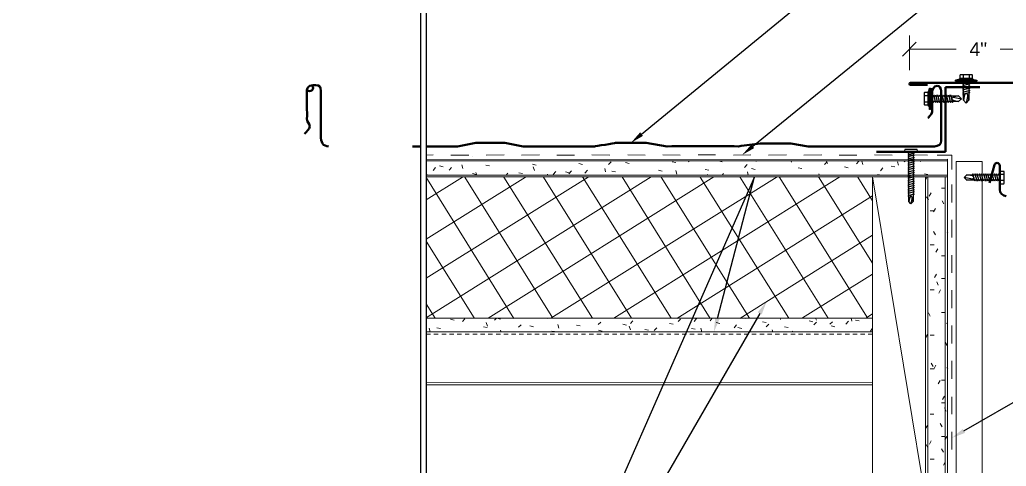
# Model space of a CAD drawing. Header units: inches. Extents: x -293 to 39679, y -468 to 488.
# Drawn here: x -31.67 to -3.06, y 16.77 to 29.71 of the extents above; entities that cross this region are included whole.
import ezdxf
from ezdxf import colors
from ezdxf.entities.mleader import LeaderData, LeaderLine
from ezdxf.enums import TextEntityAlignment as Align
from ezdxf.math import Vec2, Vec3

# ---------------------------------------------------------------- set-up
doc = ezdxf.new("R2010")
doc.units = ezdxf.units.IN
doc.header["$MEASUREMENT"] = 0
doc.linetypes.add('HIDDEN2', pattern=[0.1875, 0.125, -0.0625])
doc.linetypes.add('PHANTOM2', pattern=[1.25, 0.625, -0.125, 0.125, -0.125, 0.125, -0.125])
doc.layers.get('Defpoints').update_dxf_attribs({"color": 3})
doc.layers.add('NSE-Border', color=156, linetype='Continuous', plot=False)
for name, color, linetype, lineweight in [('NSE-By_Others', 252, 'Continuous', 0), ('NSE-Call-Outs', 51, 'Continuous', 13), ('NSE-Flashing 01', 2, 'Continuous', 40), ('NSE-Furring 01', 30, 'Continuous', 18), ('NSE-Hardware', 111, 'Continuous', 25), ('NSE-Panels 01', 1, 'Continuous', 40), ('NSE-Panels 03', 3, 'Continuous', 40), ('NSE-Title', 51, 'Continuous', 9), ('NSE-Underlayment', 6, 'PHANTOM2', 13)]:
    doc.layers.add(name, color=color, linetype=linetype, lineweight=lineweight)
doc.layers.add('NSE-Detail Border', color=7, linetype='Continuous')
doc.styles.add('004 - NSSM - Standard', font='arial.ttf', dxfattribs={"height": 0.4})
doc.styles.add('008 - NSSM - Standard', font='arial.ttf', dxfattribs={"height": 0.8})
doc.styles.add('Anno - NSSM - Standard', font='arial.ttf', dxfattribs={"height": 0.1})
doc.dimstyles.new('004 - NSSM - Standard', dxfattribs={"dimtxt": 0.4, "dimasz": 0.4, "dimexe": 0.4, "dimexo": 0.4, "dimgap": 0.4, "dimtad": 0, "dimtih": 1, "dimtoh": 1, "dimdec": 4, "dimzin": 3, "dimdsep": 46, "dimlunit": 4, "dimtxsty": '004 - NSSM - Standard', "dimblk": 'OBLIQUE', "dimcen": 0.4, "dimclrd": 51, "dimclre": 51, "dimclrt": 256, "dimadec": 0, "dimazin": 0, "dimtfac": 0.7, "dimtdec": 4, "dimtmove": 1, "dimatfit": 2, "dimfxl": 1, "dimtfill": 1, "dimtfillclr": 11, "dimfrac": 1, "dimtolj": 1, "dimtzin": 0, "dimlwd": 0, "dimlwe": 0, "dimarcsym": 0})
doc.dimstyles.get("Standard").update_dxf_attribs({"dimtxt": 0.18, "dimasz": 0.18, "dimexe": 0.18, "dimexo": 0.0625, "dimgap": 0.09, "dimtad": 0, "dimtih": 1, "dimtoh": 1, "dimdec": 4, "dimzin": 0, "dimdsep": 46, "dimtxsty": 'Standard', "dimcen": 0.09, "dimadec": 0, "dimazin": 0, "dimtfac": 1, "dimtdec": 4, "dimtofl": 0, "dimtmove": 0, "dimatfit": 3, "dimfxl": 1, "dimtolj": 1, "dimtzin": 0, "dimarcsym": 0})

# ---------------------------------------------------------------- blocks, each defined once
blk = doc.blocks.new('*U6')
blk.add_wipeout([(8.13, 1.1293), (8.13, 0), (0, 0), (0, 11.3125), (8.1719, 11.3125), (8.1719, 0), (8.13, 0), (8.13, 11.2706), (0.0419, 11.2706), (0.0419, 1.1293)])
at = {"layer": 'Defpoints', "ltscale": 0.0625}
blk.add_lwpolyline([(0.0419, 1.1293), (8.13, 1.1293), (8.13, 11.2706), (0.0419, 11.2706)], close=True, dxfattribs=at)
at = {"layer": 'NSE-Border', "ltscale": 0.0625}
blk.add_lwpolyline([(0, 0), (8.1719, 0), (8.1719, 11.3125), (0, 11.3125)], close=True, dxfattribs=at)
at = {"layer": 'Defpoints', "style": '008 - NSSM - Standard'}
blk.add_attdef('DETAIL_NUMBER', text='', height=0.2179, dxfattribs=at).set_placement((0.625, 0.5668), align=Align.MIDDLE_CENTER)
at = {"layer": 'NSE-Title', "style": '004 - NSSM - Standard'}
for tag, p in [('DETAIL_DESCRIPTION', (1.1292, 0.6197)), ('ARCH_REF', (2.1968, 0.3884))]:
    blk.add_attdef(tag, p, '', height=0.1341, dxfattribs=at)
blk = doc.blocks.new('*U84')
blk.add_lwpolyline([(0, 0), (3.9687, 0, -1), (3.9687, -0.0625), (3.4687, -0.0625)], format="xyb")
blk = doc.blocks.new('_Oblique')
at = {"color": 0, "linetype": 'ByBlock', "lineweight": -2}
blk.add_line((-0.5, -0.5), (0.5, 0.5), dxfattribs=at)
blk = doc.blocks.new('*D89')
at = {"layer": 'Defpoints', "color": 0, "transparency": 16777216}
for p in [(-5.867, 28.86), (-5.867, 27.852), (-1.867, 27.884)]:
    blk.add_point(p, dxfattribs=at)
at = {"layer": 'NSE-Call-Outs', "color": 51, "lineweight": 0, "transparency": 16777216}
for p, q in [((-5.867, 28.252), (-5.867, 29.26)), ((-1.867, 28.284), (-1.867, 29.26)), ((-5.867, 28.86), (-4.505, 28.86)), ((-1.867, 28.86), (-3.229, 28.86))]:
    blk.add_line(p, q, dxfattribs=at)
at = {"layer": 'NSE-Call-Outs', "color": 51, "lineweight": 0, "transparency": 16777216, "xscale": 0.4, "yscale": 0.4, "zscale": 0.4, "rotation": 180}
blk.add_blockref('_Oblique', (-5.867, 28.86), dxfattribs=at)
at = {"layer": 'NSE-Call-Outs', "color": 51, "lineweight": 0, "transparency": 16777216, "xscale": 0.4, "yscale": 0.4, "zscale": 0.4}
blk.add_blockref('_Oblique', (-1.867, 28.86), dxfattribs=at)
at = {"layer": 'NSE-Call-Outs', "transparency": 16777216, "insert": (-3.867, 28.86), "char_height": 0.4, "attachment_point": 5, "style": '004 - NSSM - Standard', "bg_fill": 3, "box_fill_scale": 1.25, "bg_fill_color": 256, "bg_fill_true_color": 13158600, "bg_fill_transparency": 0}
blk.add_mtext('\\A1;4"', dxfattribs=at)
blk = doc.blocks.new('*U77')
for p, q in [((-0.061, 0.09), (0.028, 0.09)), ((-0.061, -0.09), (0.028, -0.09))]:
    blk.add_line(p, q)
for points in [[(0.028, 0.181), (-0.061, 0.181, 0.414214), (-0.073, 0.168), (-0.073, -0.168, 0.414214), (-0.061, -0.18), (0.028, -0.18)], [(-0.073, 0.103, 0.414214), (-0.061, 0.09, 0.414214), (-0.073, 0.078)], [(-0.073, -0.078, 0.414214), (-0.061, -0.09, 0.414214), (-0.073, -0.103)]]:
    blk.add_lwpolyline(points, format="xyb")
blk.add_lwpolyline([(0.052, 0.196), (0.028, 0.196), (0.028, -0.196), (0.052, -0.196)], close=True)
at = {"has_arrowhead": 0}
for points in [[(0.052, 0.08), (1.003, 0.08), (1.085, 0), (1.003, -0.08), (0.052, -0.08), (0.052, 0.08)], [(0.078, 0.08), (0.085, 0.108), (0.143, -0.108), (0.151, -0.08)], [(0.14, 0.08), (0.148, 0.108), (0.206, -0.108), (0.213, -0.08)], [(0.203, 0.08), (0.21, 0.108), (0.268, -0.108), (0.276, -0.08)], [(0.265, 0.08), (0.273, 0.108), (0.331, -0.108), (0.338, -0.08)], [(0.328, 0.08), (0.335, 0.108), (0.393, -0.108), (0.401, -0.08)], [(0.39, 0.08), (0.398, 0.108), (0.456, -0.108), (0.463, -0.08)], [(0.453, 0.08), (0.46, 0.108), (0.518, -0.108), (0.526, -0.08)], [(0.515, 0.08), (0.523, 0.108), (0.581, -0.108), (0.588, -0.08)], [(0.578, 0.08), (0.585, 0.108), (0.643, -0.108), (0.651, -0.08)], [(0.64, 0.08), (0.648, 0.108), (0.706, -0.108), (0.713, -0.08)], [(0.703, 0.08), (0.71, 0.108), (0.768, -0.108), (0.776, -0.08)], [(0.765, 0.08), (0.773, 0.108), (0.831, -0.108), (0.838, -0.08)], [(1.003, 0.08), (0.845, 0.046), (0.799, 0), (0.845, -0.046), (1.003, -0.08)], [(0.845, 0.046), (1.085, 0)], [(0.052, 0), (0.081, -0.108), (0.088, -0.08)]]:
    blk.add_leader(points, dimstyle='Standard', override={"dimasz": 0, "dimgap": 0, "dimldrblk": 'None'}, dxfattribs=at)
blk = doc.blocks.new('*U87')
for p, q in [((-0.054, 0.185), (-0.028, 0.309)), ((-0.167, 0.09), (-0.077, 0.09)), ((-0.167, -0.09), (-0.077, -0.09)), ((-0.054, -0.175), (-0.028, -0.309))]:
    blk.add_line(p, q)
for points in [[(-0.028, -0.309), (-0.028, 0.309), (0, 0.309), (0, -0.309)], [(-0.054, 0.196), (-0.077, 0.196), (-0.077, -0.196), (-0.054, -0.196)]]:
    blk.add_lwpolyline(points, close=True)
blk.add_lwpolyline([(0, -0.29), (0.052, -0.29), (0.052, 0.29), (0, 0.29)])
for points in [[(-0.077, 0.18), (-0.167, 0.18, 0.414214), (-0.179, 0.168), (-0.179, -0.168, 0.414214), (-0.167, -0.18), (-0.077, -0.18)], [(-0.179, 0.103, 0.414214), (-0.167, 0.09, 0.414214), (-0.179, 0.078)], [(-0.179, -0.078, 0.414214), (-0.167, -0.09, 0.414214), (-0.179, -0.103)]]:
    blk.add_lwpolyline(points, format="xyb")
at = {"has_arrowhead": 0}
for points in [[(0.052, 0.08), (0.558, 0.08), (0.64, 0), (0.558, -0.08), (0.052, -0.08), (0.052, 0.08)], [(0.078, 0.08), (0.085, 0.108), (0.143, -0.108), (0.151, -0.08)], [(0.14, 0.08), (0.148, 0.108), (0.206, -0.108), (0.213, -0.08)], [(0.203, 0.08), (0.21, 0.108), (0.268, -0.108), (0.276, -0.08)], [(0.265, 0.08), (0.273, 0.108), (0.331, -0.108), (0.338, -0.08)], [(0.328, 0.08), (0.335, 0.108), (0.393, -0.108), (0.401, -0.08)], [(0.558, 0.08), (0.4, 0.046), (0.354, 0), (0.4, -0.046), (0.558, -0.08)], [(0.4, 0.046), (0.64, 0)], [(0.052, 0), (0.081, -0.108), (0.088, -0.08)]]:
    blk.add_leader(points, dimstyle='Standard', override={"dimasz": 0, "dimgap": 0, "dimldrblk": 'None'}, dxfattribs=at)
blk = doc.blocks.new('*U88')
for p, q in [((-0.054, 0.185), (-0.028, 0.309)), ((-0.167, 0.09), (-0.077, 0.09)), ((-0.167, -0.09), (-0.077, -0.09)), ((-0.054, -0.175), (-0.028, -0.309))]:
    blk.add_line(p, q)
for points in [[(-0.028, -0.309), (-0.028, 0.309), (0, 0.309), (0, -0.309)], [(-0.054, 0.196), (-0.077, 0.196), (-0.077, -0.196), (-0.054, -0.196)]]:
    blk.add_lwpolyline(points, close=True)
blk.add_lwpolyline([(0, -0.29), (0.052, -0.29), (0.052, 0.29), (0, 0.29)])
for points in [[(-0.077, 0.18), (-0.167, 0.18, 0.414214), (-0.179, 0.168), (-0.179, -0.168, 0.414214), (-0.167, -0.18), (-0.077, -0.18)], [(-0.179, 0.103, 0.414214), (-0.167, 0.09, 0.414214), (-0.179, 0.078)], [(-0.179, -0.078, 0.414214), (-0.167, -0.09, 0.414214), (-0.179, -0.103)]]:
    blk.add_lwpolyline(points, format="xyb")
at = {"has_arrowhead": 0}
for points in [[(0.052, 0.08), (0.816, 0.08), (0.899, 0), (0.816, -0.08), (0.052, -0.08), (0.052, 0.08)], [(0.078, 0.08), (0.085, 0.108), (0.143, -0.108), (0.151, -0.08)], [(0.14, 0.08), (0.148, 0.108), (0.206, -0.108), (0.213, -0.08)], [(0.203, 0.08), (0.21, 0.108), (0.268, -0.108), (0.276, -0.08)], [(0.265, 0.08), (0.273, 0.108), (0.331, -0.108), (0.338, -0.08)], [(0.328, 0.08), (0.335, 0.108), (0.393, -0.108), (0.401, -0.08)], [(0.39, 0.08), (0.398, 0.108), (0.456, -0.108), (0.463, -0.08)], [(0.453, 0.08), (0.46, 0.108), (0.518, -0.108), (0.526, -0.08)], [(0.515, 0.08), (0.523, 0.108), (0.581, -0.108), (0.588, -0.08)], [(0.578, 0.08), (0.585, 0.108), (0.643, -0.108), (0.651, -0.08)], [(0.816, 0.08), (0.659, 0.046), (0.613, 0), (0.659, -0.046), (0.816, -0.08)], [(0.659, 0.046), (0.899, 0)], [(0.052, 0), (0.081, -0.108), (0.088, -0.08)]]:
    blk.add_leader(points, dimstyle='Standard', override={"dimasz": 0, "dimgap": 0, "dimldrblk": 'None'}, dxfattribs=at)
blk = doc.blocks.new('*U92')
for points in [[(-0.011, 0.18), (-0.011, -0.18)], [(0.052, -0.18), (0.052, 0.18)]]:
    blk.add_lwpolyline(points)
for centre, start, end in [((0.02, 0.117), 63.732, 116.268), ((0.02, -0.117), 243.732, 296.268)]:
    blk.add_arc(centre, 0.0706, start, end)
at = {"has_arrowhead": 0}
for points in [[(0.052, 0.065), (1.492, 0.065), (1.558, 0), (1.492, -0.065), (0.052, -0.065), (0.052, 0.065)], [(0.081, 0.065), (0.089, 0.095), (0.14, -0.095), (0.148, -0.065)], [(0.143, 0.065), (0.151, 0.095), (0.202, -0.095), (0.21, -0.065)], [(0.206, 0.065), (0.214, 0.095), (0.265, -0.095), (0.273, -0.065)], [(0.268, 0.065), (0.276, 0.095), (0.327, -0.095), (0.335, -0.065)], [(0.331, 0.065), (0.339, 0.095), (0.39, -0.095), (0.398, -0.065)], [(0.393, 0.065), (0.401, 0.095), (0.452, -0.095), (0.46, -0.065)], [(0.456, 0.065), (0.464, 0.095), (0.515, -0.095), (0.523, -0.065)], [(0.518, 0.065), (0.526, 0.095), (0.577, -0.095), (0.585, -0.065)], [(0.581, 0.065), (0.589, 0.095), (0.64, -0.095), (0.648, -0.065)], [(0.643, 0.065), (0.651, 0.095), (0.702, -0.095), (0.71, -0.065)], [(0.706, 0.065), (0.714, 0.095), (0.765, -0.095), (0.773, -0.065)], [(0.768, 0.065), (0.776, 0.095), (0.827, -0.095), (0.835, -0.065)], [(0.831, 0.065), (0.839, 0.095), (0.89, -0.095), (0.898, -0.065)], [(0.893, 0.065), (0.901, 0.095), (0.952, -0.095), (0.96, -0.065)], [(0.956, 0.065), (0.964, 0.095), (1.015, -0.095), (1.023, -0.065)], [(1.018, 0.065), (1.026, 0.095), (1.077, -0.095), (1.085, -0.065)], [(1.081, 0.065), (1.089, 0.095), (1.14, -0.095), (1.148, -0.065)], [(1.143, 0.065), (1.151, 0.095), (1.202, -0.095), (1.21, -0.065)], [(1.206, 0.065), (1.214, 0.095), (1.265, -0.095), (1.273, -0.065)], [(1.268, 0.065), (1.276, 0.095), (1.327, -0.095), (1.335, -0.065)], [(1.492, 0.065), (1.364, 0.037), (1.326, 0), (1.364, -0.037), (1.492, -0.065)], [(1.364, 0.037), (1.558, 0)], [(0.052, 0), (0.077, -0.095), (0.085, -0.065)]]:
    blk.add_leader(points, dimstyle='Standard', override={"dimasz": 0, "dimgap": 0, "dimldrblk": 'None'}, dxfattribs=at)

msp = doc.modelspace()

# ---------------------------------------------------------------- linework, layer by layer
at = {"layer": 'NSE-By_Others'}
msp.add_line((-4.75721, 25.15402), (-4.75735, 25.66717), dxfattribs=at)
for points in [[(-19.88242, 25.66296), (-4.75735, 25.66717)], [(-4.75734, 25.61989), (-19.88242, 25.61949)], [(-19.50027, 25.47259), (-19.39388, 25.44803)], [(-18.81863, 25.39729), (-18.85024, 25.50285)], [(-18.15093, 25.49664), (-18.04458, 25.47209)], [(-16.80171, 25.52071), (-16.6954, 25.49617)], [(-15.45245, 25.54477), (-15.34602, 25.52021)], [(-14.51599, 25.59565), (-14.59079, 25.51427)], [(-14.10136, 25.5707), (-13.99497, 25.54614)], [(-12.75203, 25.59475), (-12.64568, 25.5702)], [(-12.2568, 25.61966), (-12.27622, 25.5959)], [(-11.40269, 25.61879), (-11.29639, 25.59426)], [(-10.5732, 25.51179), (-10.64766, 25.43181)], [(-10.31276, 25.60641), (-10.32292, 25.6229)], [(-9.28392, 25.57844), (-9.29115, 25.60842)], [(-8.2602, 25.58043), (-8.33221, 25.51385)], [(-8.24043, 25.5466), (-8.26836, 25.6097)], [(-7.3293, 25.61661), (-7.4028, 25.53613)], [(-7.21198, 25.51995), (-7.24588, 25.61105)], [(-6.39541, 25.47182), (-6.28941, 25.44735)], [(-6.18214, 25.49166), (-6.21464, 25.59669)], [(-5.9854, 25.61453), (-6.01857, 25.5938)], [(-5.53839, 25.60949), (-5.55498, 25.59912)], [(-19.89423, 25.22576), (-19.84118, 25.21352)], [(-19.88242, 25.20987), (-4.75723, 25.20887)], [(-19.7834, 25.21616), (-19.7834, 25.21616)], [(-19.60919, 25.42698), (-19.68398, 25.34606)], [(-19.14621, 25.43195), (-19.22086, 25.35096)], [(-18.54322, 25.25171), (-18.43683, 25.22715)], [(-18.43683, 25.22715), (-18.45322, 25.2169)], [(-18.41438, 25.20658), (-18.43881, 25.28238)], [(-17.51844, 25.26622), (-17.56032, 25.20568)], [(-17.19393, 25.27576), (-17.08758, 25.25122)], [(-16.74616, 25.33873), (-16.77766, 25.44441)], [(-16.36967, 25.21032), (-16.36351, 25.237)], [(-16.12174, 25.309), (-16.19653, 25.22785)], [(-15.84459, 25.29981), (-15.73828, 25.27527)], [(-15.66914, 25.33006), (-15.74396, 25.24887)], [(-15.20336, 25.34808), (-15.27805, 25.26681)], [(-14.68221, 25.29811), (-14.70055, 25.4009)], [(-14.49538, 25.32388), (-14.38895, 25.29932)], [(-13.14416, 25.34978), (-13.03794, 25.32526)], [(-12.60982, 25.23957), (-12.64124, 25.34553)], [(-12.18358, 25.21024), (-12.18358, 25.21024)], [(-11.79489, 25.37384), (-11.68854, 25.3493)], [(-11.71583, 25.23008), (-11.73524, 25.20635)], [(-11.26331, 25.25115), (-11.28582, 25.21401)], [(-10.5446, 25.2105), (-10.56592, 25.30015)], [(-10.44561, 25.3979), (-10.3393, 25.37336)], [(-9.09598, 25.42188), (-8.99022, 25.39747)], [(-8.48567, 25.21166), (-8.4929, 25.24161)], [(-7.74519, 25.44787), (-7.63931, 25.42344)], [(-6.78889, 25.22716), (-6.73511, 25.21475)], [(-6.63257, 25.41473), (-6.70774, 25.33464)], [(-5.42622, 25.24813), (-5.332, 25.22638)], [(-19.90442, 21.05625), (-13.35719, 25.15932)], [(-17.34208, 21.0536), (-19.89521, 25.15752)], [(-4.75721, 25.15603), (-19.88242, 25.15522)], [(-19.88242, 25.15347), (-4.75721, 25.15404)], [(-19.88242, 24.49414), (-18.83324, 25.14977)], [(-19.88242, 23.34993), (-17, 25.14657)], [(-19.88242, 22.2157), (-15.18003, 25.14643)], [(-16.20779, 21.05728), (-18.76402, 25.14748)], [(-18.0843, 21.05668), (-11.53713, 25.15917)], [(-15.05865, 21.0593), (-17.62819, 25.15234)], [(-13.92473, 21.06259), (-16.48092, 25.15228)], [(-16.26456, 21.05546), (-9.70451, 25.15611)], [(-12.77544, 21.0646), (-15.34513, 25.15715)], [(-14.44443, 21.05594), (-7.88464, 25.156)], [(-11.6449, 21.05285), (-14.19789, 25.15709)], [(-10.50891, 21.05848), (-13.06501, 25.14894)], [(-9.36181, 21.05875), (-11.93091, 25.15192)], [(-8.22622, 21.06394), (-10.7819, 25.15374)], [(-7.07718, 21.06604), (-9.6464, 25.15867)], [(-6.93834, 22.65161), (-8.49896, 25.15857)], [(-6.93834, 24.46644), (-7.36576, 25.15035)], [(-6.93834, 25.15599), (-5.39786, 25.15599)], [(-6.93834, 15.81065), (-6.93834, 25.15599)], [(-6.93834, 25.15599), (-5.39786, 15.82454)], [(-5.35618, 25.14067), (-5.39796, 25.07278)], [(-5.39786, 25.15599), (-5.39786, 15.81065)], [(-5.39786, 25.15402), (-5.39786, 9.10522)], [(-4.75721, 25.15402), (-5.39786, 25.15402)], [(-5.32997, 9.10523), (-5.32997, 25.15402)], [(-4.82511, 9.10531), (-4.82511, 25.15402)], [(-4.75721, 9.10532), (-4.75721, 25.15402)], [(-5.23366, 24.6915), (-5.28754, 24.5959)], [(-4.93356, 24.82714), (-4.82401, 24.82714)], [(-12.60963, 21.05352), (-6.93834, 24.60821)], [(-5.39686, 24.47358), (-5.39686, 15.12823)], [(-5.31439, 24.48698), (-5.36999, 24.58254)], [(-4.86384, 24.37861), (-4.91942, 24.46024)], [(-5.2605, 24.17338), (-5.1512, 24.17338)], [(-5.11046, 24.24009), (-5.16599, 24.14465)], [(-5.10938, 23.47778), (-5.16478, 23.573)], [(-4.75471, 23.55965), (-4.76856, 23.53196)], [(-18.48819, 21.06489), (-19.88242, 23.2963)], [(-10.78938, 21.05402), (-6.93834, 23.46746)], [(-5.25972, 23.19053), (-5.15081, 23.19053)], [(-5.04205, 23.06823), (-5.09735, 22.97318)], [(-4.93303, 22.86365), (-4.82424, 22.86365)], [(-8.9659, 21.068), (-6.93834, 22.33158)], [(-5.08219, 22.3322), (-5.13735, 22.2374)], [(-5.02932, 22.01733), (-5.07065, 22.11205)], [(-4.93443, 22.20767), (-4.82417, 22.20767)], [(-5.26125, 21.88079), (-5.15111, 21.88079)], [(-4.9601, 21.88079), (-5.01517, 21.78615)], [(-19.62184, 21.06331), (-19.88242, 21.48016)], [(-7.13333, 21.06395), (-6.93834, 21.18581)], [(-5.26185, 21.11534), (-5.31507, 21.21147)], [(-4.9321, 21.22704), (-4.82394, 21.22704)], [(-19.88242, 21.06096), (-6.93834, 21.06121)], [(-19.88242, 21.05859), (-6.93834, 21.06021)], [(-19.18116, 21.03098), (-19.07476, 21.00642)], [(-18.75794, 21.04512), (-18.83282, 20.96393)], [(-18.1093, 20.82432), (-18.14087, 20.93009)], [(-17.84519, 21.05811), (-17.90023, 21.00165)], [(-17.83189, 21.05504), (-17.72552, 21.03049)], [(-16.51482, 21.05915), (-16.51785, 21.046)], [(-16.41611, 21.06375), (-16.37617, 21.05453)], [(-14.81973, 20.94634), (-14.89108, 20.87965)], [(-13.88615, 20.98419), (-13.96049, 20.9025)], [(-12.8246, 20.90806), (-12.71917, 20.88373)], [(-12.50489, 21.02825), (-12.5759, 20.9613)], [(-12.03721, 21.04811), (-12.11131, 20.96793)], [(-11.5871, 21.05605), (-11.64497, 20.98599)], [(-11.47526, 20.93211), (-11.3697, 20.90774)], [(-10.63787, 21.04671), (-10.63483, 21.05992)], [(-10.12666, 20.95632), (-10.02097, 20.93193)], [(-9.60826, 21.01855), (-9.61233, 21.06127)], [(-8.77716, 20.98033), (-8.67135, 20.95591)], [(-8.56259, 20.94451), (-8.63687, 20.86413)], [(-8.56262, 21.00059), (-8.5901, 21.06268)], [(-8.09887, 20.9493), (-8.17012, 20.88213)], [(-7.63165, 20.96927), (-7.70599, 20.88882)], [(-7.53164, 20.97432), (-7.55303, 21.06294)], [(-7.42843, 21.00452), (-7.32084, 20.97969)], [(-4.7557, 20.94019), (-4.78314, 20.89903)], [(-19.88242, 20.66321), (-6.93834, 20.66294)], [(-19.77039, 20.66246), (-19.80207, 20.76806)], [(-19.57525, 20.78418), (-19.46881, 20.75961)], [(-18.22415, 20.8101), (-18.11774, 20.78554)], [(-17.71197, 20.66414), (-17.72945, 20.70962)], [(-17.13302, 20.86636), (-17.20477, 20.7982)], [(-16.87489, 20.83417), (-16.76852, 20.80962)], [(-16.23683, 20.6869), (-16.15705, 20.66849)], [(-16.03685, 20.76577), (-16.0683, 20.87165)], [(-15.52551, 20.8582), (-15.41918, 20.83366)], [(-14.88751, 20.71095), (-14.78118, 20.68641)], [(-14.17652, 20.88233), (-14.06957, 20.85765)], [(-13.96071, 20.72005), (-13.99336, 20.82636)], [(-13.53809, 20.73498), (-13.43114, 20.7103)], [(-13.19174, 20.78056), (-13.26607, 20.69889)], [(-12.18706, 20.76092), (-12.07998, 20.73621)], [(-11.88932, 20.66347), (-11.92075, 20.76792)], [(-10.87699, 20.86249), (-10.9511, 20.78229)], [(-10.83861, 20.78517), (-10.7314, 20.76043)], [(-9.94587, 20.88721), (-10.02005, 20.80694)], [(-9.8308, 20.66354), (-9.84502, 20.72245)], [(-9.48925, 20.80921), (-9.38192, 20.78444)], [(-9.25152, 20.6836), (-9.27082, 20.66023)], [(-8.139, 20.83305), (-8.03319, 20.80863)], [(-7.78518, 20.66695), (-7.78518, 20.66695)], [(-6.93599, 20.76535), (-6.99874, 20.68225)], [(-5.34244, 20.5844), (-5.39725, 20.48848)], [(-5.26061, 20.57106), (-5.15099, 20.57106)], [(-4.76973, 20.27064), (-4.8245, 20.36648)], [(-5.17944, 19.65712), (-5.23409, 19.75276)], [(-5.2612, 19.58821), (-5.15197, 19.58821)], [(-5.09585, 19.69939), (-5.15049, 19.60377)], [(-4.75479, 19.58949), (-4.7821, 19.63045)], [(-19.88242, 19.18932), (-6.93834, 19.19257)], [(-4.97374, 19.24799), (-5.02829, 19.15252)], [(-4.93405, 19.26133), (-4.82495, 19.26133)], [(-19.88242, 19.12616), (-6.93834, 19.12941)], [(-4.9333, 18.60757), (-4.82275, 18.60757)], [(-4.84982, 18.79881), (-4.90598, 18.7035)], [(-4.79767, 18.36117), (-4.85206, 18.45636)], [(-5.26137, 18.27847), (-5.15265, 18.27847)], [(-5.34335, 17.95159), (-5.39765, 17.85658)], [(-4.91879, 17.91215), (-4.9731, 18.00719)], [(-5.23241, 17.50242), (-5.28661, 17.40755)], [(-4.93251, 17.62472), (-4.82405, 17.62472)], [(-4.78337, 17.62472), (-4.8376, 17.52981)], [(-5.32834, 17.29863), (-5.38253, 17.39346)], [(-4.87967, 17.17415), (-4.93383, 17.26893)], [(-5.25991, 16.97096), (-5.15001, 16.97096)], [(-4.82398, 16.88869), (-4.87807, 16.79404)]]:
    msp.add_lwpolyline(points, dxfattribs=at)
at = {"layer": 'NSE-By_Others', "linetype": 'HIDDEN2'}
msp.add_lwpolyline([(-19.88242, 20.60005), (-6.93834, 20.59978)], dxfattribs=at)
at = {"layer": 'NSE-Furring 01'}
for p, q in [((-4.50721, 25.60521), (-3.75721, 25.60521)), ((-4.50721, 25.60521), (-4.50721, 9.10536)), ((-3.75721, 25.60521), (-3.75721, 9.10546))]:
    msp.add_line(p, q, dxfattribs=at)
at = {"layer": 'NSE-Panels 01'}
for points in [[(-3.53733, 24.97965), (-3.4016, 25.50162)], [(-3.40172, 25.50162), (-3.40172, 25.50162)], [(-3.24423, 25.48149), (-3.24423, 24.78665)]]:
    msp.add_lwpolyline(points, dxfattribs=at)
for centre, radius, start, end in [((-3.3243, 25.48159), 0.07997, 90.005067, 165.495453), ((-3.32433, 25.48146), 0.0801, 0.019194, 89.980806), ((-3.05547, 24.78657), 0.18876, 179.977325, 269.952416)]:
    msp.add_arc(centre, radius, start, end, dxfattribs=at)
at = {"layer": 'NSE-Panels 03'}
msp.add_line((-8.80298, 26.04217), (-5.14244, 26.04217), dxfattribs=at)
for points in [[(-22.94485, 27.65367), (-22.94485, 26.35477)], [(-5.2042, 27.60967), (-5.2042, 27.04382)], [(-4.94485, 26.21154), (-4.94485, 27.64605)], [(-20.27695, 26.04217), (-18.97301, 26.04217), (-18.44158, 26.14249)], [(-17.60626, 26.14249), (-17.06687, 26.04217), (-14.99682, 26.04217)], [(-14.39013, 26.14249), (-13.49958, 26.14249), (-12.89005, 26.04217)], [(-10.19381, 26.1243), (-9.30315, 26.1243), (-8.80298, 26.04217)]]:
    msp.add_lwpolyline(points, dxfattribs=at)
for centre, radius, start, end in [((-18.02392, -167.97892), 194.12186, 89.8767255, 90.1232745), ((-11.85503, -338.22319), 364.26683, 89.8371999, 90.1628001), ((-2.88361, -32.04188), 58.62374, 97.163254, 97.7805068)]:
    msp.add_arc(centre, radius, start, end, dxfattribs=at)
for points in [[(-23.34525, 27.67437), (-23.33055, 27.85169), (-23.08515, 27.81368), (-23.08515, 27.81368)], [(-23.19041, 27.79612), (-23.19759, 27.80531), (-23.20946, 27.80855), (-23.22349, 27.80739)], [(-23.19262, 27.67099), (-23.15881, 27.70617), (-23.15674, 27.75304), (-23.19041, 27.79612)], [(-23.08515, 27.81368), (-22.96773, 27.82076), (-22.94485, 27.77131), (-22.94485, 27.65367)], [(-5.05781, 27.79897), (-5.16313, 27.79897), (-5.2042, 27.68308), (-5.2042, 27.60967)], [(-4.94485, 27.64605), (-4.94485, 27.73438), (-5.00236, 27.79897), (-5.05781, 27.79897)], [(-23.34427, 26.84961), (-23.32782, 26.98184), (-23.36181, 27.47765), (-23.34525, 27.67437)], [(-23.34127, 27.69983), (-23.34039, 27.69314), (-23.3378, 27.6867), (-23.33316, 27.68069)], [(-23.33316, 27.68069), (-23.30083, 27.63631), (-23.23078, 27.63149), (-23.19262, 27.67099)], [(-5.2042, 27.04382), (-5.2042, 26.96485), (-5.33273, 26.86616), (-5.33273, 26.86616)], [(-23.41093, 26.40499), (-23.36159, 26.47143), (-23.26204, 26.53765), (-23.26204, 26.61989)], [(-23.26204, 26.61989), (-23.26204, 26.72435), (-23.35712, 26.74591), (-23.34427, 26.84961)], [(-22.94485, 26.35477), (-22.94485, 26.16068), (-22.87591, 26.04217), (-22.71372, 26.04217)], [(-14.99682, 26.04217), (-14.99682, 26.04217), (-14.39013, 26.13497), (-14.39013, 26.14249)], [(-5.14244, 26.04217), (-5.01435, 26.04217), (-4.94485, 26.09663), (-4.94485, 26.21154)]]:
    msp.add_open_spline(points, degree=3, dxfattribs=at)
at = {"layer": 'NSE-Underlayment'}
for p in [(-5.06341, 25.78371), (-4.6305, 25.3733)]:
    msp.add_line(p, (-4.6305, 25.78371), dxfattribs=at)
for points in [[(-19.68014, 25.792), (-19.88242, 25.7882)], [(-18.64481, 25.79039), (-19.16437, 25.78387)], [(-17.62098, 25.79372), (-18.14063, 25.78711)], [(-16.59903, 25.79519), (-17.11861, 25.78846)], [(-15.57993, 25.78363), (-16.09634, 25.79015)], [(-14.55793, 25.7851), (-15.07442, 25.79155)], [(-13.53407, 25.78842), (-14.03744, 25.79174)], [(-12.51214, 25.7899), (-13.01503, 25.79478)], [(-11.49018, 25.79137), (-11.99298, 25.79614)], [(-10.46636, 25.7947), (-10.97235, 25.78597)], [(-9.43039, 25.79294), (-9.9504, 25.78734)], [(-8.40934, 25.79462), (-8.92775, 25.78856)], [(-7.38958, 25.78291), (-7.90697, 25.79069)], [(-6.36565, 25.78621), (-6.8818, 25.79361)], [(-5.3439, 25.78773), (-5.86046, 25.79514)], [(-18.53088, 25.73671), (-18.53088, 25.73671)], [(-4.6305, 24.41771), (-4.6305, 24.9361)], [(-4.63059, 23.39496), (-4.63059, 23.91322)], [(-4.6304, 22.37223), (-4.6304, 22.89033)], [(-4.63, 21.34951), (-4.63, 21.86745)], [(-4.63115, 20.3268), (-4.63115, 20.84457)], [(-4.63048, 19.30411), (-4.63048, 19.82169)], [(-4.63179, 18.2778), (-4.63179, 18.78324)], [(-4.63115, 17.25509), (-4.63115, 17.76036)]]:
    msp.add_lwpolyline(points, dxfattribs=at)

# ---------------------------------------------------------------- block references
at = {"layer": 'NSE-Flashing 01', "xscale": -1}
msp.add_blockref('*U84', (-1.86721, 27.88354), dxfattribs=at)
at = {"layer": 'NSE-Hardware'}
for name, p, rotation in [('*U87', (-4.21818, 27.93516), 270), ('*U77', (-3.19262, 25.13693), 180)]:
    msp.add_blockref(name, p, dxfattribs=dict(at, rotation=rotation))
msp.add_blockref('*U88', (-5.25581, 27.42397), dxfattribs=at)

# ---------------------------------------------------------------- next in the draw order: dimensions: what is measured, and where the dimension line sits
at = {"layer": 'NSE-Call-Outs'}
dim = msp.add_linear_dim(base=(-5.8671648576, 28.8603715082), p1=(-1.8672148576, 27.8835424971), p2=(-5.8671648576, 27.8522924971), dimstyle='004 - NSSM - Standard', dxfattribs=at)
dim.commit()
dim.dimension.update_dxf_attribs({"geometry": '*D89', "text_midpoint": (-3.8671898576, 28.8603715082)})

# ---------------------------------------------------------------- next in the draw order: block references
at = {"layer": 'NSE-Detail Border', "xscale": 4, "yscale": 4, "zscale": 4}
msp.add_blockref('*U6', (-20.05002, 0.25), dxfattribs=at)

# ---------------------------------------------------------------- next in the draw order: linework, layer by layer
at = {"layer": 'NSE-Flashing 01'}
for p, q in [((-3.81985, 27.75854), (-4.81985, 27.75854)), ((-4.81985, 27.75854), (-4.81985, 25.88354)), ((-4.81985, 25.88354), (-6.81985, 25.88354))]:
    msp.add_line(p, q, dxfattribs=at)

# ---------------------------------------------------------------- next in the draw order: block references
at = {"layer": 'NSE-Hardware', "rotation": 270}
msp.add_blockref('*U92', (-5.81985, 25.93516), dxfattribs=at)

# ---------------------------------------------------------------- next in the draw order: leaders
at = {"layer": 'NSE-Call-Outs'}
ml = msp.add_multileader_mtext('Standard', dxfattribs=at)
ml.set_content('22ga MS Vertical Standing Seam 18" Prefinished Aluminum Metal Roof Panel, Color "Parchment"', color=256, style='Anno - NSSM - Standard')
ml.set_leader_properties(color=51)
ml.build(insert=Vec2(0, 0))
ml.multileader.update_dxf_attribs({"dogleg_length": 0.25, "arrow_head_size": 0.4, "scale": 4})
ctx = ml.context
ctx.base_point, ctx.scale, ctx.char_height, ctx.arrow_head_size, ctx.landing_gap_size, ctx.plane_origin = Vec3(3.25534, 39.44574), 4, 0.4, 0.4, 0.4, Vec3(-15.19309, 30.89308)
notes = []
notes.append((ctx, [(0, (1, 1, 0), (2.25534, 39.44574), (1, 0), 1, [(0, [(-13.94485, 26.14249)], 0, [])])]))
ctx.mtext.insert, ctx.mtext.width, ctx.mtext.flow_direction = Vec3(3.65534, 39.6853), 8.4823167, 5
ml = msp.add_multileader_mtext('Standard', dxfattribs=at)
ml.set_content('WIP300HT', color=256, style='Anno - NSSM - Standard')
ml.set_leader_properties(color=51)
ml.build(insert=Vec2(0, 0))
ml.multileader.update_dxf_attribs({"dogleg_length": 0.25, "arrow_head_size": 0.4, "scale": 4})
ctx = ml.context
ctx.base_point, ctx.scale, ctx.char_height, ctx.arrow_head_size, ctx.landing_gap_size, ctx.plane_origin = Vec3(3.25534, 36.36982), 4, 0.4, 0.4, 0.4, Vec3(-15.19309, 25.97602)
notes.append((ctx, [(0, (1, 1, 0), (2.25534, 36.36982), (1, 0), 1, [(0, [(-10.71935, 25.79033)], 0, [])])]))
ctx.mtext.insert, ctx.mtext.width, ctx.mtext.flow_direction = Vec3(3.65534, 36.57336), 8.4823167, 5
ml = msp.add_multileader_mtext('Standard', dxfattribs=at)
ml.set_content('\\A1;{\\H0.7x;\\S1#2;}" Dense Glass Primed', color=256, style='Anno - NSSM - Standard')
ml.set_leader_properties(color=51)
ml.build(insert=Vec2(0, 0))
ml.multileader.update_dxf_attribs({"dogleg_length": 0.25, "arrow_head_size": 0.4, "scale": 4})
ctx = ml.context
ctx.base_point, ctx.scale, ctx.char_height, ctx.arrow_head_size, ctx.landing_gap_size, ctx.plane_origin = Vec3(-19.95782, 14.88467), 4, 0.4, 0.4, 0.4, Vec3(-8.6029, 12.43599)
ctx.text_align_type = 2
notes.append((ctx, [(0, (1, 1, 0), (-14.87433, 14.88467), (-1, 0), 1, [(1, [(-11.53819, 20.66304), (-10.35483, 25.15565)], 0, [])])]))
ctx.mtext.insert, ctx.mtext.width, ctx.mtext.alignment, ctx.mtext.flow_direction = Vec3(-16.27433, 15.08808), 3.8501622, 3, 5
ml = msp.add_multileader_mtext('Standard', dxfattribs=at)
ml.set_content('WrapShield SA', color=256, style='Anno - NSSM - Standard')
ml.set_leader_properties(color=51)
ml.build(insert=Vec2(0, 0))
ml.multileader.update_dxf_attribs({"dogleg_length": 0.25, "arrow_head_size": 0.4, "scale": 4})
ctx = ml.context
ctx.base_point, ctx.scale, ctx.char_height, ctx.arrow_head_size, ctx.landing_gap_size, ctx.plane_origin = Vec3(3.25534, 21.56534), 4, 0.4, 0.4, 0.4, Vec3(-1.98591, 19.11666)
notes.append((ctx, [(0, (1, 1, 0), (2.25534, 21.56534), (1, 0), 1, [(0, [(-4.63115, 17.58943)], 0, [])])]))
ctx.mtext.insert, ctx.mtext.width, ctx.mtext.flow_direction = Vec3(3.65534, 21.82087), 7.2332494, 5
ml = msp.add_multileader_mtext('Standard', dxfattribs=at)
ml.set_content('\\A1;{\\H1x;XPS Insulation}', color=256, style='Anno - NSSM - Standard')
ml.set_leader_properties(color=51)
ml.build(insert=Vec2(0, 0))
ml.multileader.update_dxf_attribs({"dogleg_length": 0.25, "arrow_head_size": 0.4, "scale": 4})
ctx = ml.context
ctx.base_point, ctx.scale, ctx.char_height, ctx.arrow_head_size, ctx.landing_gap_size, ctx.plane_origin = Vec3(-18.97583, 13.11522), 4, 0.4, 0.4, 0.4, Vec3(-8.6029, 10.66653)
ctx.text_align_type = 2
notes.append((ctx, [(0, (1, 1, 0), (-14.87433, 13.11522), (-1, 0), 1, [(0, [(-10.00822, 21.54357)], 0, [])])]))
ctx.mtext.insert, ctx.mtext.width, ctx.mtext.alignment, ctx.mtext.flow_direction = Vec3(-16.27433, 13.31849), 2.9298434, 3, 5
for ctx, leaders in notes:
    for number, flags, end, landing, length, lines in leaders:
        leader = LeaderData()
        leader.index, (leader.has_last_leader_line, leader.has_dogleg_vector, leader.attachment_direction) = number, flags
        leader.last_leader_point, leader.dogleg_vector, leader.dogleg_length = Vec3(end), Vec3(landing), length
        for number, points, colour, breaks in lines:
            line = LeaderLine()
            line.index, line.vertices, line.color, line.breaks = number, Vec3.list(points), colors.encode_raw_color(colour), breaks
            leader.lines.append(line)
        ctx.leaders.append(leader)

doc.saveas('drawing.dxf')
